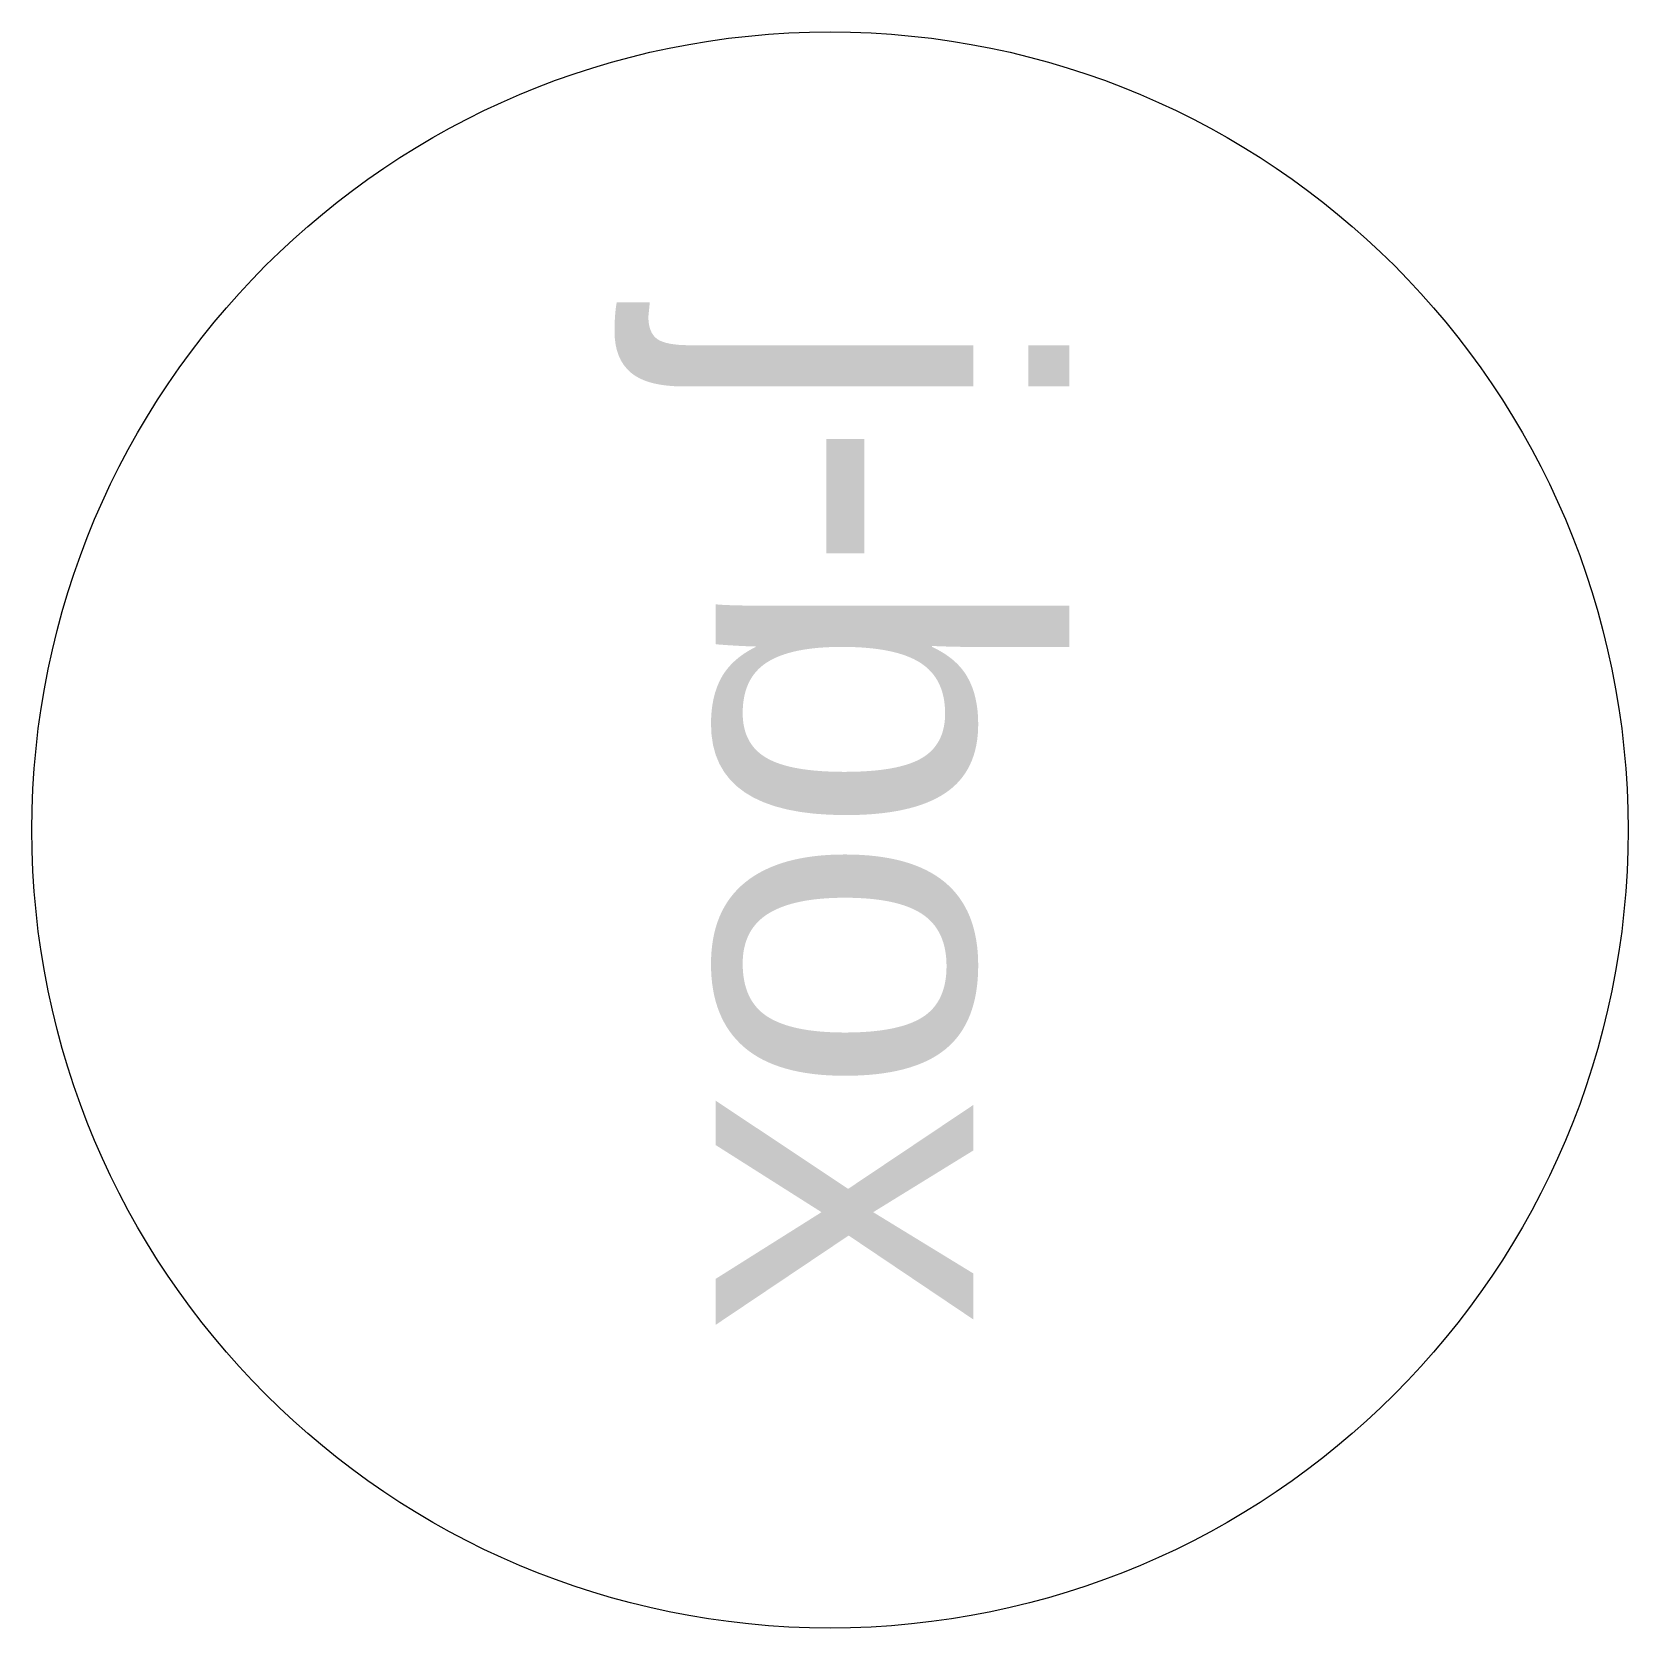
# Model space of a CAD drawing. Header units: inches. Extents: x 227.36 to 231.15, y -390.09 to -386.29.
import ezdxf

# ---------------------------------------------------------------- set-up
doc = ezdxf.new("R2010")
doc.units = ezdxf.units.IN
doc.header["$MEASUREMENT"] = 0
doc.layers.add('A301-Floorplan-attic', color=7, linetype='Continuous', lineweight=9)
doc.styles.add('Reg', font='Arial.ttf', dxfattribs={"height": 3})

msp = doc.modelspace()

# ---------------------------------------------------------------- linework, layer by layer
at = {"layer": 'A301-Floorplan-attic'}
msp.add_circle((229.2564, -388.1917), 1.8976, dxfattribs=at)

# ---------------------------------------------------------------- texts
at = {"layer": 'A301-Floorplan-attic', "style": 'Reg'}
msp.add_text('j-box', height=0.79785, rotation=270, dxfattribs=at).set_placement((228.9848, -386.9646))

doc.saveas('drawing.dxf')
